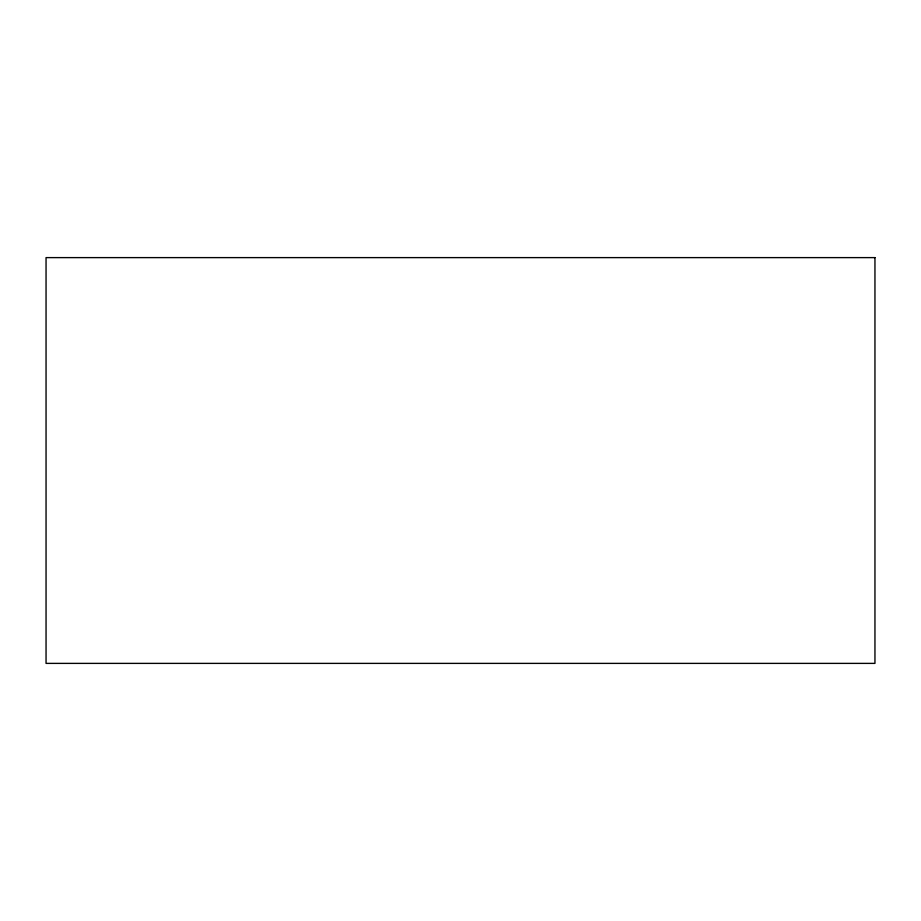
<?xml version="1.0" encoding="UTF-8"?>
<svg xmlns="http://www.w3.org/2000/svg" width="921" height="921" viewBox="0 0 921 921"><rect width="100%" height="100%" fill="white"/><g stroke="black" fill="none" stroke-linecap="round" stroke-linejoin="round"><path stroke-width="1.38" d="M874.95 257.615L46.05 257.615L46.05 663.385L874.95 663.385L874.95 257.615"/></g></svg>
